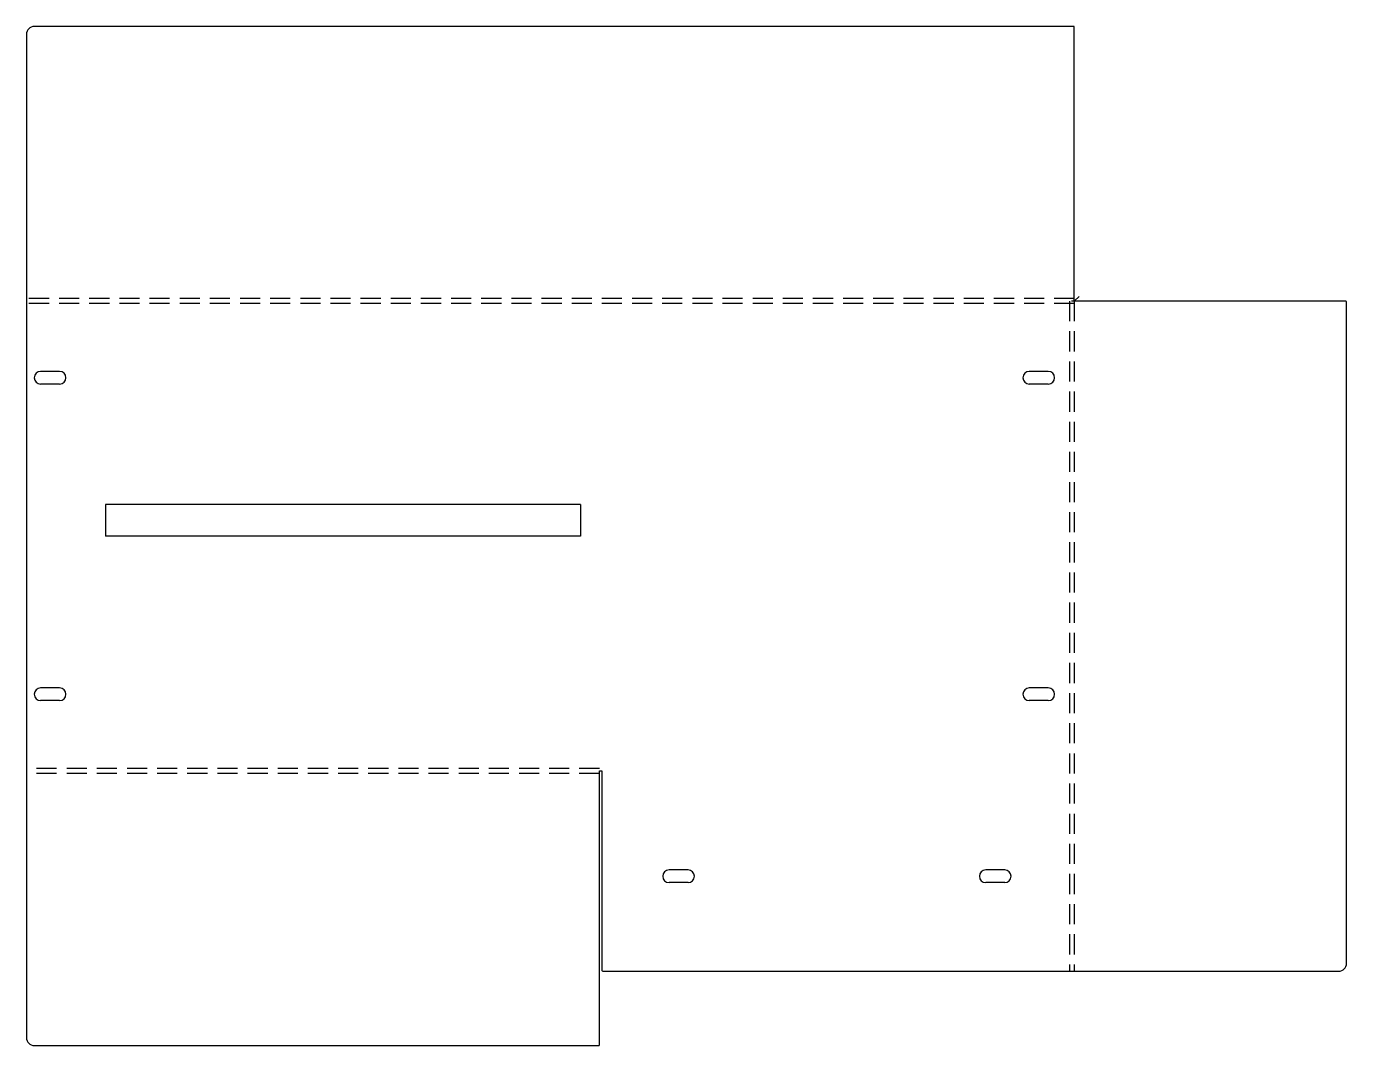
# Model space of a CAD drawing. Extents: x 0 to 834, y 0 to 644.
import ezdxf

# ---------------------------------------------------------------- set-up
doc = ezdxf.new("R2010")
doc.units = 0
doc.header["$MEASUREMENT"] = 0
doc.linetypes.add('DASHED', pattern=[19.05, 12.7, -6.35])
doc.layers.get('0').update_dxf_attribs({"linetype": 'CONTINUOUS'})

msp = doc.modelspace()

# ---------------------------------------------------------------- linework, layer by layer
for p, q in [((661.5, 644), (5, 644)), ((662, 470.4), (662, 643.5)), ((0, 639), (0, 5)), ((833.5, 470.4), (662, 470.4)), ((834, 52), (834, 469.9)), ((21, 426), (9, 426)), ((645.5, 426), (633.5, 426)), ((21, 418), (9, 418)), ((645.5, 418), (633.5, 418)), ((21, 226), (9, 226)), ((645.5, 226), (633.5, 226)), ((21, 218), (9, 218)), ((645.5, 218), (633.5, 218)), ((362, 0.5), (362, 173.6)), ((362, 173.6), (363.6, 173.6)), ((363.6, 173.6), (363.6, 47.5)), ((418, 111), (406, 111)), ((618, 111), (606, 111)), ((418, 103), (406, 103)), ((618, 103), (606, 103)), ((364.1, 47), (829, 47)), ((5, 0), (361.5, 0))]:
    msp.add_line(p, q)
at = {"linetype": 'DASHED'}
for p, q in [((662, 472), (0, 472)), ((662, 469), (0, 469)), ((659, 470.4), (659, 47)), ((662, 470.4), (662, 47)), ((362, 175), (0, 175)), ((362, 172), (0, 172))]:
    msp.add_line(p, q, dxfattribs=at)
at = {"color": 3}
for p, q in [((661.79, 470.4), (660.2, 470.4)), ((665, 473.4), (662.15, 470.55))]:
    msp.add_line(p, q, dxfattribs=at)
at = {"color": 1}
for p, q in [((350, 342), (50, 342)), ((50, 342), (50, 322)), ((350, 342), (350, 322)), ((350, 322), (50, 322))]:
    msp.add_line(p, q, dxfattribs=at)
for centre, radius, start, end in [((5, 639), 5, 90, 180), ((661.5, 643.5), 0.5, 0, 90), ((833.5, 469.9), 0.5, 0, 90), ((9, 422), 4, 90, 270), ((21, 422), 4, 270, 90), ((633.5, 422), 4, 90, 270), ((645.5, 422), 4, 270, 90), ((9, 222), 4, 90, 270), ((21, 222), 4, 270, 90), ((633.5, 222), 4, 90, 270), ((645.5, 222), 4, 270, 90), ((406, 107), 4, 90, 270), ((418, 107), 4, 270, 90), ((606, 107), 4, 90, 270), ((618, 107), 4, 270, 90), ((829, 52), 5, 270, 0), ((364.1, 47.5), 0.5, 180, 270), ((5, 5), 5, 180, 270), ((361.5, 0.5), 0.5, 270, 0)]:
    msp.add_arc(centre, radius, start, end)
at = {"color": 3}
msp.add_arc((661.79, 470.9), 0.5, 270, 315, dxfattribs=at)

doc.saveas('drawing.dxf')
